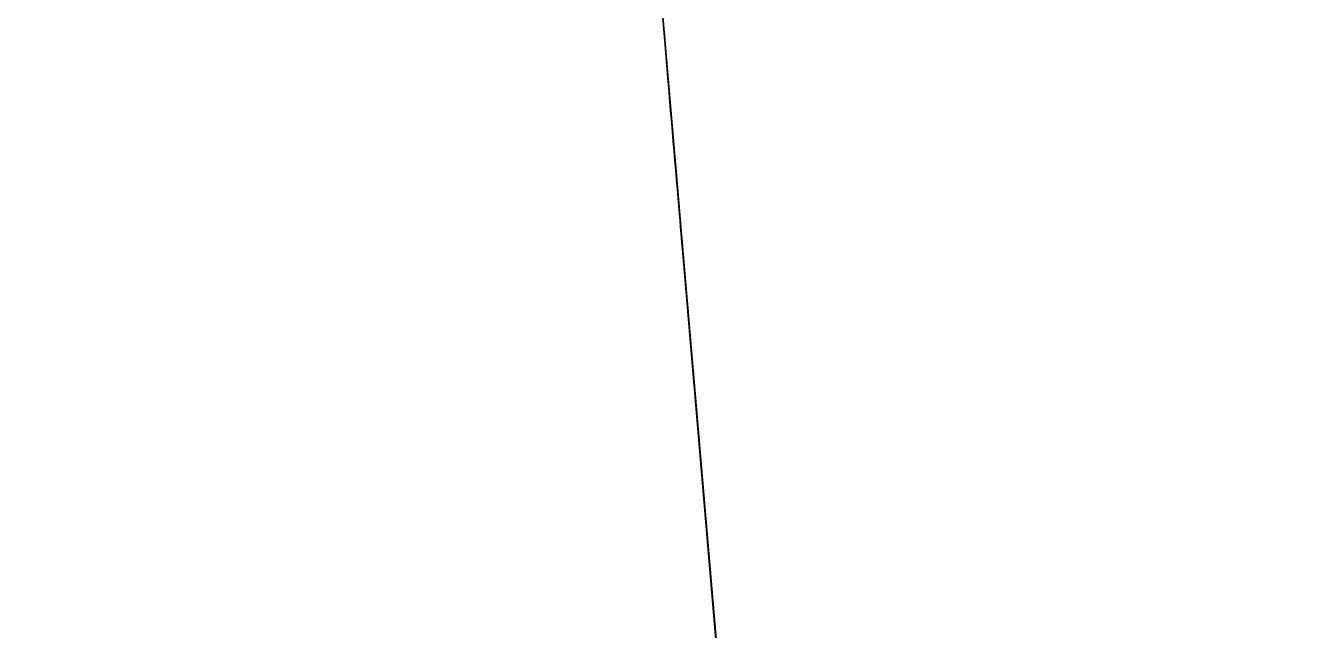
# Model space of a CAD drawing. Header units: millimetres. Extents: x 2645 to 248282, y -52826 to -1714.
# Drawn here: x 4215.9 to 4344, y -50051.2 to -49990.3 of the extents above; entities that cross this region are included whole.
import ezdxf

# ---------------------------------------------------------------- set-up
doc = ezdxf.new("R2010")
doc.units = ezdxf.units.MM
doc.header["$MEASUREMENT"] = 0
doc.linetypes.add('CENTER2', pattern=[1.125, 0.75, -0.125, 0.125, -0.125])
for name, color, linetype in [('Elevation Looking North-0', 7, 'Continuous'), ('Elevation Looking North-150-DS-B4-404', 1, 'Continuous'), ('Elevation Looking North-150-SL-B4-221', 85, 'Continuous'), ('Elevation Looking North-300-CEN-D3-224', 70, 'Continuous'), ('Elevation Looking North-300-CEN-D3-258', 70, 'Continuous'), ('Elevation Looking North-50-IW-B4-023', 3, 'Continuous'), ('Elevation Looking North-A-FLOR', 192, 'Continuous'), ('Elevation Looking North-CENTER', 1, 'CENTER2'), ('Elevation Looking North-PR-STEL-EQIP_DUCTS_CHUTES', 85, 'Continuous'), ('Elevation Looking North-S-BEAM', 12, 'Continuous'), ('Elevation Looking North-SLUDGE TO STRAIN PRESS INLET', 3, 'Continuous'), ('Elevation Looking North-UCD756', 7, 'Continuous')]:
    doc.layers.add(name, color=color, linetype=linetype)
doc.layers.add('Elevation Looking North-PR-STEL-EQIP-PUMP_3_SEEPEX_BTVE70-24_100-18', color=7, linetype='Continuous', true_color=0x1111d0)

# ---------------------------------------------------------------- blocks, each defined once
blk = doc.blocks.new('*U815')
at = {"layer": 'Elevation Looking North-A-FLOR', "color": 0, "linetype": 'ByBlock', "lineweight": -2}
blk.add_line((4220.94, -49299.47, 22000), (4444.7, -51912.92, 22000), dxfattribs=at)
blk = doc.blocks.new('*U816')
at = {"layer": 'Elevation Looking North-S-BEAM', "color": 0, "linetype": 'ByBlock', "lineweight": -2}
for p, q in [((2647.84, -30926.06, 30027.2), (4471.77, -52229.06, 30027.2)), ((2647.84, -30926.06, 29454.8), (4471.77, -52229.06, 29454.8)), ((2647.84, -30926.06, 30042), (4471.77, -52229.06, 30042)), ((3975.71, -46435.21, 29440), (4471.3, -52223.5, 29440))]:
    blk.add_line(p, q, dxfattribs=at)
blk = doc.blocks.new('*U866')
at = {"layer": 'Elevation Looking North-S-BEAM', "color": 0, "linetype": 'ByBlock', "lineweight": -2}
for p, q in [((4226.74, -49367.19, 24801.4), (4472.12, -52233.11, 24801.4)), ((4232.19, -49430.81, 24794.4), (4472.12, -52233.11, 24794.4)), ((4232.19, -49430.81, 24989), (4472.12, -52233.11, 24989)), ((4232.19, -49430.81, 24996), (4472.12, -52233.11, 24996))]:
    blk.add_line(p, q, dxfattribs=at)
blk = doc.blocks.new('*U1000')
at = {"layer": 'Elevation Looking North-A-FLOR', "color": 0, "linetype": 'ByBlock', "lineweight": -2}
for p, q in [((4410.65, -51515.2, 21849.69), (3210.59, -37498.79, 21999.69)), ((4410.65, -51515.2, 21629.21), (3774.49, -44085, 21629.21)), ((4220.94, -49299.47, 21873.41), (4410.67, -51515.39, 21849.69))]:
    blk.add_line(p, q, dxfattribs=at)
blk = doc.blocks.new('*U1001')
at = {"layer": 'Elevation Looking North-A-FLOR', "color": 0, "linetype": 'ByBlock', "lineweight": -2}
for p, q in [((4411.76, -51528.11, 21850.01), (4220.94, -49299.47, 21873.84)), ((4220.94, -49299.47, 21999.98), (4444.7, -51912.92, 21999.98))]:
    blk.add_line(p, q, dxfattribs=at)
blk = doc.blocks.new('*U1203')
at = {"layer": 'Elevation Looking North-300-CEN-D3-258', "color": 0, "linetype": 'ByBlock', "lineweight": -2}
for p, q in [((4283.34, -50028.27, 23189.46), (4288.73, -50091.15, 23190.5)), ((4284.98, -50047.43, 23513.67), (4288.73, -50091.15, 23514.39))]:
    blk.add_line(p, q, dxfattribs=at)
blk = doc.blocks.new('*U1234')
at = {"layer": 'Elevation Looking North-50-IW-B4-023', "color": 0, "linetype": 'ByBlock', "lineweight": -2}
blk.add_line((4395.87, -51342.59, 23554.41), (4285.19, -50049.83, 23554.41), dxfattribs=at)
blk = doc.blocks.new('*U1242')
at = {"layer": 'Elevation Looking North-SLUDGE TO STRAIN PRESS INLET', "color": 0, "linetype": 'ByBlock', "lineweight": -2}
for p, q in [((4288.73, -50091.15, 23039.87), (4283.01, -50024.33, 23039.87)), ((4285.16, -50049.48, 22871.59), (4284.65, -50043.56, 22871.59))]:
    blk.add_line(p, q, dxfattribs=at)
blk = doc.blocks.new('*U1261')
at = {"layer": 'Elevation Looking North-PR-STEL-EQIP-PUMP_3_SEEPEX_BTVE70-24_100-18', "color": 0, "linetype": 'ByBlock', "lineweight": -2}
for p, q in [((4287.7, -50079.13, 22960.77), (4220.94, -49299.47, 22960.77)), ((4287.7, -50079.13, 22948.75), (4220.94, -49299.47, 22948.75)), ((4284.28, -50039.21, 22657.46), (4220.94, -49299.47, 22657.46)), ((4284.28, -50039.21, 22482.53), (4220.94, -49299.47, 22482.53)), ((4306.42, -50297.83, 22325.8), (4220.94, -49299.47, 22325.8)), ((4306.42, -50297.83, 22313.78), (4220.94, -49299.47, 22313.78)), ((4306.42, -50297.83, 22305.77), (4220.94, -49299.47, 22305.77)), ((4220.94, -49299.47, 22434.95), (4306.42, -50297.83, 22434.95)), ((4306.42, -50297.83, 22454.98), (4220.94, -49299.47, 22454.98)), ((4284.28, -50039.21, 22658.04), (4284.65, -50043.56, 22658.04)), ((4284.65, -50043.56, 22487.53), (4284.28, -50039.21, 22487.53)), ((4284.28, -50039.21, 22657.46), (4284.28, -50039.21, 22482.53)), ((4284.28, -50039.21, 22948.75), (4284.28, -50039.21, 22657.46)), ((4284.65, -50043.56, 22487.53), (4284.65, -50043.56, 22658.04)), ((4284.65, -50043.56, 22948.75), (4284.65, -50043.56, 22658.04)), ((4284.98, -50047.4, 22784.76), (4284.65, -50043.56, 22787.38)), ((4284.98, -50047.4, 22784.79), (4284.65, -50043.56, 22787.41)), ((4284.65, -50043.56, 22568.79), (4284.79, -50045.13, 22568.81)), ((4285.16, -50049.48, 22571.95), (4284.79, -50045.13, 22568.81)), ((4285.07, -50048.4, 22704.99), (4285.12, -50048.97, 22705.57)), ((4285.07, -50048.4, 22705), (4285.12, -50048.97, 22705.58)), ((4285.12, -50048.97, 22705.57), (4285.16, -50049.48, 22705.58)), ((4285.16, -50049.48, 22705.58), (4285.12, -50048.97, 22705.58)), ((4285.12, -50049.06, 22653.22), (4285.16, -50049.48, 22652.8)), ((4285.16, -50049.48, 22891.03), (4285.16, -50049.48, 22484.28)), ((4295.07, -50165.23, 22484.28), (4285.16, -50049.48, 22484.28)), ((4295.17, -50166.45, 22891.03), (4285.16, -50049.48, 22891.03))]:
    blk.add_line(p, q, dxfattribs=at)
at = {"layer": 'Elevation Looking North-PR-STEL-EQIP-PUMP_3_SEEPEX_BTVE70-24_100-18', "color": 0, "linetype": 'ByBlock', "lineweight": -2, "extrusion": (0.996355, 0.085306, -5.68207e-14)}
blk.add_ellipse((4284.67, -50043.75, 22678.52), major_axis=(-0.12, 1.39, 109.71), ratio=0.000012, start_param=1.435253, end_param=3.141593, dxfattribs=at)
at = {"layer": 'Elevation Looking North-PR-STEL-EQIP-PUMP_3_SEEPEX_BTVE70-24_100-18', "color": 0, "linetype": 'ByBlock', "lineweight": -2, "extrusion": (0.996355, 0.085306, -8.3631e-15)}
blk.add_ellipse((4285.1, -50048.74, 22678.58), major_axis=(-0.11, 1.34, 106.2), ratio=0.000012, start_param=0.000009, end_param=0.02251, dxfattribs=at)
at = {"layer": 'Elevation Looking North-PR-STEL-EQIP-PUMP_3_SEEPEX_BTVE70-24_100-18', "color": 0, "linetype": 'ByBlock', "lineweight": -2, "extrusion": (0.996355, 0.085306, -7.67535e-14)}
blk.add_ellipse((4285.1, -50048.74, 22678.58), major_axis=(-0.11, 1.34, 106.2), ratio=0.000012, start_param=0.02251, end_param=2.160577, dxfattribs=at)
at = {"layer": 'Elevation Looking North-PR-STEL-EQIP-PUMP_3_SEEPEX_BTVE70-24_100-18', "color": 0, "linetype": 'ByBlock', "lineweight": -2, "extrusion": (-0.996355, -0.085306, 1.20829e-13)}
blk.add_ellipse((4285.14, -50049.3, 22679.11), major_axis=(-0.03, 0.33, 26.46), ratio=0.000012, start_param=-0.02251, end_param=0.000012, dxfattribs=at)
at = {"layer": 'Elevation Looking North-PR-STEL-EQIP-PUMP_3_SEEPEX_BTVE70-24_100-18', "color": 0, "linetype": 'ByBlock', "lineweight": -2, "extrusion": (-0.996355, -0.085306, 2.14791e-13)}
blk.add_ellipse((4285.14, -50049.3, 22679.11), major_axis=(-0.03, 0.33, 26.46), ratio=0.000012, start_param=4.143264, end_param=6.260675, dxfattribs=at)
at = {"layer": 'Elevation Looking North-PR-STEL-EQIP-PUMP_3_SEEPEX_BTVE70-24_100-18', "color": 0, "linetype": 'ByBlock', "lineweight": -2}
for points, weights in [([(4285.16, -50049.48, 22787.17), (4284.9, -50046.5, 22797.65), (4284.65, -50043.56, 22806.13)], [0.994436012979, 0.992212500427, 0.998342572746]), ([(4285.16, -50049.48, 22755.15), (4285.08, -50048.6, 22757.3), (4285.01, -50047.72, 22759.34)], [0.994162114247, 0.993672498021, 0.993936863902]), ([(4285.16, -50049.48, 22747.47), (4285.09, -50048.65, 22749.69), (4285.02, -50047.81, 22751.82)], [0.998008046679, 0.99632324017, 0.995320147696])]:
    blk.add_rational_spline(points, weights, degree=2, dxfattribs=at)
blk = doc.blocks.new('*U1265')
at = {"layer": 'Elevation Looking North-150-DS-B4-404', "color": 0, "linetype": 'ByBlock', "lineweight": -2}
for p, q in [((4470.59, -52215.27, 23256.49), (4283.68, -50032.23, 23256.49)), ((4470.59, -52215.27, 23424.77), (4284.53, -50042.17, 23424.77))]:
    blk.add_line(p, q, dxfattribs=at)
at = {"layer": 'Elevation Looking North-CENTER'}
blk.add_line((4284.11, -50037.2, 23340.63), (4470.59, -52215.27, 23340.63), dxfattribs=at)
blk = doc.blocks.new('*U1279')
at = {"layer": 'Elevation Looking North-0', "color": 0, "linetype": 'ByBlock', "lineweight": -2}
for p, q in [((4296.13, -50177.6, 26083.02), (4250.28, -49642.09, 26083.02)), ((4250.28, -49642.09, 26093.02), (4296.13, -50177.6, 26093.02)), ((4293.06, -50141.73, 25553.02), (4250.28, -49642.09, 25553.02)), ((4293.06, -50141.73, 25553.02), (4254.84, -49695.36, 25263.02))]:
    blk.add_line(p, q, dxfattribs=at)
blk = doc.blocks.new('*U1285')
at = {"layer": 'Elevation Looking North-UCD756', "color": 0, "linetype": 'ByBlock', "lineweight": -2}
for p, q in [((4250.28, -49642.09, 26103.01), (4296.21, -50178.59, 26103)), ((4295.83, -50174.11, 26093.02), (4250.28, -49642.09, 26093.02)), ((4251.86, -49660.5, 27319.28), (4292.59, -50136.31, 27193.24)), ((4292.59, -50136.31, 27193.24), (4251.86, -49660.5, 27319.28)), ((4291.46, -50123.1, 27194.98), (4256.3, -49712.41, 27249.2)), ((4256.3, -49712.41, 27249.2), (4291.46, -50123.1, 27194.98)), ((4291.4, -50122.31, 27194.99), (4266.51, -49831.69, 27194.99)), ((4270.65, -49880.04, 25383), (4285.12, -50049.03, 25383)), ((4285.12, -50049.03, 25383), (4270.65, -49880.04, 25383)), ((4285.12, -50049.03, 25433), (4277.24, -49957, 25433)), ((4277.24, -49957, 25433), (4285.12, -50049.03, 25433)), ((4278.96, -49977.07, 25433), (4285.12, -50049.03, 25383)), ((4279.78, -49986.67, 27564.97), (4292.59, -50136.31, 27193.24)), ((4292.59, -50136.31, 27193.24), (4279.78, -49986.67, 27555.13)), ((4292.59, -50136.31, 27193.24), (4279.78, -49986.67, 27564.97)), ((4279.78, -49986.67, 27555.13), (4292.59, -50136.31, 27193.24)), ((4281.29, -50004.23, 25370), (4282.99, -50024.16, 25370)), ((4281.29, -50004.23, 25355), (4281.29, -50004.23, 25370)), ((4282.99, -50024.16, 25355), (4281.29, -50004.23, 25355)), ((4305.17, -50283.21, 25370), (4282.99, -50024.16, 25370)), ((4282.99, -50024.16, 25355), (4282.99, -50024.16, 25370)), ((4282.99, -50024.16, 25355), (4305.17, -50283.21, 25355)), ((4285.12, -50049.03, 25492.79), (4285.12, -50049.03, 25433)), ((4285.12, -50049.03, 25433), (4285.12, -50049.03, 25492.79)), ((4307.3, -50308.12, 25383), (4285.12, -50049.03, 25383)), ((4285.12, -50049.03, 25433), (4285.12, -50049.03, 25383))]:
    blk.add_line(p, q, dxfattribs=at)
blk = doc.blocks.new('*U1288')
at = {"layer": 'Elevation Looking North-PR-STEL-EQIP_DUCTS_CHUTES', "color": 0, "linetype": 'ByBlock', "lineweight": -2}
blk.add_line((4262.48, -49784.63, 25321.02), (4296.64, -50183.58, 25321.02), dxfattribs=at)
blk = doc.blocks.new('*U1292')
at = {"layer": 'Elevation Looking North-PR-STEL-EQIP_DUCTS_CHUTES', "color": 0, "linetype": 'ByBlock', "lineweight": -2}
for p, q in [((4293.01, -50141.23, 25101.02), (4255.22, -49699.84, 25101.02)), ((4296, -50176.1, 25301.02), (4259.85, -49753.85, 25301.02)), ((4261.43, -49772.32, 25313.02), (4296, -50176.1, 25313.02))]:
    blk.add_line(p, q, dxfattribs=at)
blk = doc.blocks.new('*U1294')
at = {"layer": 'Elevation Looking North-PR-STEL-EQIP_DUCTS_CHUTES', "color": 0, "linetype": 'ByBlock', "lineweight": -2}
for p, q in [((4283.01, -50024.33, 23122.77), (4220.94, -49299.47, 23122.77)), ((4293.01, -50141.23, 25101.02), (4255.22, -49699.84, 25101.02)), ((4288.18, -50084.74, 24145.07), (4283.01, -50024.33, 23122.77))]:
    blk.add_line(p, q, dxfattribs=at)
blk = doc.blocks.new('*U1295')
at = {"layer": 'Elevation Looking North-PR-STEL-EQIP_DUCTS_CHUTES', "color": 0, "linetype": 'ByBlock', "lineweight": -2}
for p, q in [((4283.01, -50024.33, 23122.77), (4220.94, -49299.47, 23122.77)), ((4220.94, -49299.47, 22972.77), (4287.7, -50079.13, 22972.77)), ((4283.01, -50024.33, 22972.77), (4283.01, -50024.33, 23122.77))]:
    blk.add_line(p, q, dxfattribs=at)
blk = doc.blocks.new('*U1307')
at = {"layer": 'Elevation Looking North-150-SL-B4-221', "color": 0, "linetype": 'ByBlock', "lineweight": -2}
for p, q in [((4287.52, -50077.02, 24297.55), (4279.58, -49984.34, 24297.55)), ((4294.79, -50161.99, 24296.12), (4279.58, -49984.34, 24296.12)), ((4294.79, -50161.99, 24289.84), (4279.58, -49984.34, 24289.83)), ((4299.42, -50216.03, 24234.03), (4279.58, -49984.34, 24234.03)), ((4287.52, -50077.02, 24297.55), (4279.58, -49984.34, 24297.55)), ((4299.42, -50216.05, 24227.91), (4279.58, -49984.34, 24227.91)), ((4280.77, -49998.22, 24164.88), (4280.99, -50000.8, 24169.52)), ((4280.77, -49998.22, 24164.88), (4280.93, -50000.14, 24164.98)), ((4280.99, -50000.8, 24160.22), (4280.77, -49998.22, 24164.88)), ((4280.88, -49999.52, 24220.39), (4281.82, -50010.44, 24220.13)), ((4280.88, -49999.52, 24227.91), (4280.88, -49999.52, 24220.39)), ((4281.15, -50002.66, 24169.51), (4280.93, -50000.14, 24164.98)), ((4280.93, -50000.14, 24164.98), (4281.16, -50002.72, 24160.32)), ((4280.99, -50000.8, 24160.22), (4281.16, -50002.72, 24160.32)), ((4281.43, -50005.97, 24160.2), (4280.99, -50000.8, 24160.22)), ((4280.99, -50000.8, 24169.52), (4281.43, -50005.97, 24169.5)), ((4281.16, -50002.72, 24160.32), (4281.44, -50006.03, 24160.31)), ((4281.44, -50006.06, 24175.09), (4281.17, -50002.86, 24174.92)), ((4281.53, -50007.1, 24154.96), (4281.26, -50003.91, 24154.8)), ((4281.4, -50005.51, 24220.25), (4281.4, -50005.51, 24175.06)), ((4281.4, -50005.51, 24154.88), (4281.4, -50005.51, 24150.95)), ((4285.23, -50050.28, 24150.78), (4281.4, -50005.51, 24150.95)), ((4281.66, -50008.55, 24164.84), (4281.43, -50005.97, 24160.2)), ((4281.43, -50005.97, 24169.5), (4281.66, -50008.55, 24164.84)), ((4281.57, -50007.51, 24297.55), (4281.57, -50007.51, 24333.4)), ((4281.57, -50007.51, 24333.4), (4282.62, -50019.87, 24333.4)), ((4281.57, -50007.51, 24333.29), (4281.57, -50007.51, 24297.55)), ((4282.62, -50019.87, 24333.29), (4281.57, -50007.51, 24333.29)), ((4281.57, -50007.51, 24333.4), (4281.57, -50007.51, 24333.29)), ((4281.57, -50007.51, 24333.46), (4281.57, -50007.51, 24297.55)), ((4281.57, -50007.51, 24333.57), (4281.57, -50007.51, 24333.46)), ((4281.57, -50007.51, 24297.55), (4281.57, -50007.51, 24333.57)), ((4282.62, -50019.87, 24333.46), (4281.57, -50007.51, 24333.46)), ((4281.57, -50007.51, 24333.57), (4282.62, -50019.87, 24333.57)), ((4281.57, -50007.51, 24297.55), (4281.57, -50007.51, 24333.5)), ((4281.57, -50007.51, 24333.5), (4282.62, -50019.87, 24333.5)), ((4281.57, -50007.51, 24333.4), (4281.57, -50007.51, 24297.55)), ((4282.62, -50019.87, 24333.4), (4281.57, -50007.51, 24333.4)), ((4281.57, -50007.51, 24333.5), (4281.57, -50007.51, 24333.4)), ((4281.82, -50010.44, 24227.88), (4281.7, -50009.07, 24227.91)), ((4281.82, -50010.44, 24220.13), (4281.82, -50010.44, 24227.88)), ((4281.82, -50010.44, 24227.88), (4283.09, -50025.36, 24227.82)), ((4283.09, -50025.36, 24220.07), (4281.82, -50010.44, 24220.13)), ((4282.31, -50016.17, 24175.92), (4282.11, -50013.83, 24171.7)), ((4282.11, -50013.9, 24171.62), (4282.76, -50021.45, 24172.01)), ((4282.15, -50014.38, 24159), (4282.31, -50016.17, 24155.76)), ((4282.17, -50014.54, 24159.23), (4282.81, -50022.09, 24159.63)), ((4282.31, -50016.17, 24155.76), (4283.27, -50027.37, 24155.72)), ((4282.31, -50016.17, 24175.92), (4282.53, -50018.77, 24176.05)), ((4283.27, -50027.37, 24175.87), (4282.31, -50016.17, 24175.92)), ((4282.53, -50018.77, 24176.05), (4283.49, -50029.97, 24176.01)), ((4282.61, -50019.7, 24176.33), (4282.6, -50019.54, 24176.05)), ((4282.61, -50019.7, 24176.33), (4282.83, -50022.3, 24176.46)), ((4283.57, -50030.9, 24176.28), (4282.61, -50019.7, 24176.33)), ((4282.62, -50019.87, 24366.59), (4285.27, -50050.76, 24366.59)), ((4282.62, -50019.87, 24325.6), (4285.27, -50050.76, 24325.6)), ((4282.83, -50022.3, 24176.46), (4283.79, -50033.5, 24176.42)), ((4284.04, -50036.4, 24227.91), (4283.09, -50025.36, 24227.82)), ((4283.09, -50025.36, 24227.82), (4283.09, -50025.36, 24220.07)), ((4283.09, -50025.36, 24220.07), (4284.71, -50044.28, 24220.22)), ((4283.27, -50027.37, 24155.72), (4283.49, -50029.97, 24155.86)), ((4283.27, -50027.37, 24175.87), (4283.49, -50029.97, 24176.01)), ((4283.75, -50032.97, 24165.78), (4283.27, -50027.37, 24175.87)), ((4283.27, -50027.37, 24155.72), (4283.75, -50032.97, 24165.78)), ((4293.34, -50144.99, 24145.07), (4283.42, -50029.14, 24145.07)), ((4283.42, -50029.14, 24145.07), (4283.42, -50029.14, 24145.71)), ((4283.42, -50029.14, 24145.71), (4283.42, -50029.14, 24150.86)), ((4283.42, -50029.14, 24150.86), (4283.42, -50029.14, 24145.07)), ((4283.49, -50029.97, 24176.01), (4283.97, -50035.57, 24165.91)), ((4283.97, -50035.57, 24165.91), (4283.49, -50029.97, 24155.86)), ((4283.5, -50030.12, 24156.13), (4283.57, -50030.9, 24156.13)), ((4283.57, -50030.9, 24156.13), (4283.79, -50033.5, 24156.27)), ((4283.57, -50030.9, 24176.28), (4283.79, -50033.5, 24176.42)), ((4284.05, -50036.5, 24166.19), (4283.57, -50030.9, 24176.28)), ((4283.57, -50030.9, 24156.13), (4284.05, -50036.5, 24166.19)), ((4283.75, -50032.97, 24165.78), (4283.97, -50035.57, 24165.91)), ((4283.79, -50033.5, 24176.42), (4284.27, -50039.09, 24166.32)), ((4284.27, -50039.09, 24166.32), (4283.79, -50033.5, 24156.27)), ((4284.05, -50036.5, 24166.19), (4284.27, -50039.09, 24166.32)), ((4284.71, -50044.28, 24220.22), (4284.71, -50044.28, 24227.91)), ((4284.71, -50044.28, 24220.22), (4285.23, -50050.28, 24220.54)), ((4285.23, -50050.28, 24220.54), (4285.23, -50050.28, 24150.78)), ((4285.23, -50050.28, 24150.78), (4285.4, -50052.28, 24150.88)), ((4285.27, -50050.76, 24380.98), (4287.25, -50073.93, 24380.98)), ((4285.27, -50050.76, 24311.21), (4287.25, -50073.93, 24311.21))]:
    blk.add_line(p, q, dxfattribs=at)
at = {"layer": 'Elevation Looking North-150-SL-B4-221', "color": 0, "linetype": 'ByBlock', "lineweight": -2, "extrusion": (-0.996355, -0.085306, 3.46945e-18)}
blk.add_ellipse((4281.21, -50003.39, 24164.86), major_axis=(-0.04, 0.52, 10.06), ratio=0.965847, start_param=-1.620995634637278, end_param=4.662189672542309, dxfattribs=at)
at = {"layer": 'Elevation Looking North-150-SL-B4-221', "color": 0, "linetype": 'ByBlock', "lineweight": -2, "extrusion": (0.996355, 0.085306, 1.73472e-18)}
blk.add_ellipse((4281.49, -50006.58, 24165.03), major_axis=(-0.04, 0.52, 10.06), ratio=0.965847, start_param=0, end_param=3.141593, dxfattribs=at)
at = {"layer": 'Elevation Looking North-150-SL-B4-221', "color": 0, "linetype": 'ByBlock', "lineweight": -2, "extrusion": (0.996355, 0.085306, -4.0165e-17)}
blk.add_ellipse((4282.62, -50019.87, 24346.09), major_axis=(0, 0, 16.05), ratio=0.000056, start_param=-1.570796, end_param=4.712389, dxfattribs=at)
at = {"layer": 'Elevation Looking North-150-SL-B4-221', "color": 0, "linetype": 'ByBlock', "lineweight": -2, "extrusion": (0.996355, 0.085306, -1.91787e-17)}
blk.add_ellipse((4282.62, -50019.87, 24346.09), major_axis=(0, 0, 20.5), ratio=0.000056, start_param=-1.570796, end_param=4.712389, dxfattribs=at)
at = {"layer": 'Elevation Looking North-150-SL-B4-221', "color": 0, "linetype": 'ByBlock', "lineweight": -2, "extrusion": (-0.996355, -0.085306, 8.67362e-19)}
blk.add_ellipse((4282.79, -50021.77, 24165.82), major_axis=(-0.03, 0.32, 6.19), ratio=0.965847, start_param=3.141593, end_param=6.283185, dxfattribs=at)
at = {"layer": 'Elevation Looking North-150-SL-B4-221', "color": 0, "linetype": 'ByBlock', "lineweight": -2, "extrusion": (-0.996355, -0.085306, 6.14832e-17)}
blk.add_ellipse((4285.27, -50050.76, 24346.09), major_axis=(0, 0, 20.7), ratio=0.000056, start_param=3.127661, end_param=6.422585, dxfattribs=at)
at = {"layer": 'Elevation Looking North-150-SL-B4-221', "color": 0, "linetype": 'ByBlock', "lineweight": -2, "extrusion": (-0.996355, -0.085306, 1.94413e-17)}
blk.add_ellipse((4285.27, -50050.76, 24346.09), major_axis=(0, 0, 20.7), ratio=0.000056, start_param=3.002193, end_param=3.127661, dxfattribs=at)
at = {"layer": 'Elevation Looking North-150-SL-B4-221', "color": 0, "linetype": 'ByBlock', "lineweight": -2, "extrusion": (0.996355, 0.085306, -5.70892e-17)}
blk.add_ellipse((4285.27, -50050.76, 24346.09), major_axis=(0, 0, 20.5), ratio=0.000056, start_param=0, end_param=3.141593, dxfattribs=at)
at = {"layer": 'Elevation Looking North-150-SL-B4-221', "color": 0, "linetype": 'ByBlock', "lineweight": -2, "extrusion": (0.996355, 0.085306, -1.4408e-17)}
blk.add_ellipse((4285.27, -50050.76, 24346.09), major_axis=(0, 0, 20.5), ratio=0.000056, start_param=1.584728, end_param=3.141593, dxfattribs=at)
at = {"layer": 'Elevation Looking North-150-SL-B4-221', "color": 0, "linetype": 'ByBlock', "lineweight": -2, "extrusion": (0.996355, 0.085306, -1.44082e-17)}
blk.add_ellipse((4285.27, -50050.76, 24346.09), major_axis=(0, 0, 20.5), ratio=0.000056, start_param=0, end_param=1.584728, dxfattribs=at)
at = {"layer": 'Elevation Looking North-150-SL-B4-221', "color": 0, "linetype": 'ByBlock', "lineweight": -2, "extrusion": (0.996355, 0.085306, -8.70919e-18)}
blk.add_ellipse((4285.27, -50050.76, 24346.09), major_axis=(0, 0, 34.88), ratio=0.000056, start_param=1.584728, end_param=4.084327, dxfattribs=at)
at = {"layer": 'Elevation Looking North-150-SL-B4-221', "color": 0, "linetype": 'ByBlock', "lineweight": -2, "extrusion": (0.996355, 0.085306, -8.70898e-18)}
blk.add_ellipse((4285.27, -50050.76, 24346.09), major_axis=(0, 0, 34.88), ratio=0.000056, start_param=-0.942734, end_param=1.584728, dxfattribs=at)
blk = doc.blocks.new('*U1312')
at = {"layer": 'Elevation Looking North-300-CEN-D3-224', "color": 0, "linetype": 'ByBlock', "lineweight": -2}
for p, q in [((4281.4, -50005.51, 24178.59), (4279.77, -49986.5, 24178.59)), ((4313.93, -50385.46, 24502.44), (4279.77, -49986.5, 24502.44))]:
    blk.add_line(p, q, dxfattribs=at)
at = {"layer": 'Elevation Looking North-CENTER'}
blk.add_line((4279.77, -49986.5, 24340.52), (4282.62, -50019.87, 24340.52), dxfattribs=at)
blk = doc.blocks.new('*U1430')
at = {"layer": 'Elevation Looking North-300-CEN-D3-224'}
blk.add_blockref('*U1312', (0, 0), dxfattribs=at)

msp = doc.modelspace()

# ---------------------------------------------------------------- block references
at = {"layer": 'Elevation Looking North-0'}
msp.add_blockref('*U1279', (0, 0), dxfattribs=at)
at = {"layer": 'Elevation Looking North-150-DS-B4-404'}
msp.add_blockref('*U1265', (0, 0), dxfattribs=at)
at = {"layer": 'Elevation Looking North-150-SL-B4-221'}
msp.add_blockref('*U1307', (0, 0), dxfattribs=at)
at = {"layer": 'Elevation Looking North-300-CEN-D3-224'}
msp.add_blockref('*U1430', (0, 0), dxfattribs=at)
at = {"layer": 'Elevation Looking North-300-CEN-D3-258'}
msp.add_blockref('*U1203', (0, 0), dxfattribs=at)
at = {"layer": 'Elevation Looking North-50-IW-B4-023'}
msp.add_blockref('*U1234', (0, 0), dxfattribs=at)
at = {"layer": 'Elevation Looking North-A-FLOR'}
for name in ['*U815', '*U1000', '*U1001']:
    msp.add_blockref(name, (0, 0), dxfattribs=at)
at = {"layer": 'Elevation Looking North-PR-STEL-EQIP-PUMP_3_SEEPEX_BTVE70-24_100-18'}
msp.add_blockref('*U1261', (0, 0), dxfattribs=at)
at = {"layer": 'Elevation Looking North-PR-STEL-EQIP_DUCTS_CHUTES'}
for name in ['*U1288', '*U1292', '*U1294', '*U1295']:
    msp.add_blockref(name, (0, 0), dxfattribs=at)
at = {"layer": 'Elevation Looking North-S-BEAM'}
for name in ['*U816', '*U866']:
    msp.add_blockref(name, (0, 0), dxfattribs=at)
at = {"layer": 'Elevation Looking North-SLUDGE TO STRAIN PRESS INLET'}
msp.add_blockref('*U1242', (0, 0), dxfattribs=at)
at = {"layer": 'Elevation Looking North-UCD756'}
msp.add_blockref('*U1285', (0, 0), dxfattribs=at)

doc.saveas('drawing.dxf')
